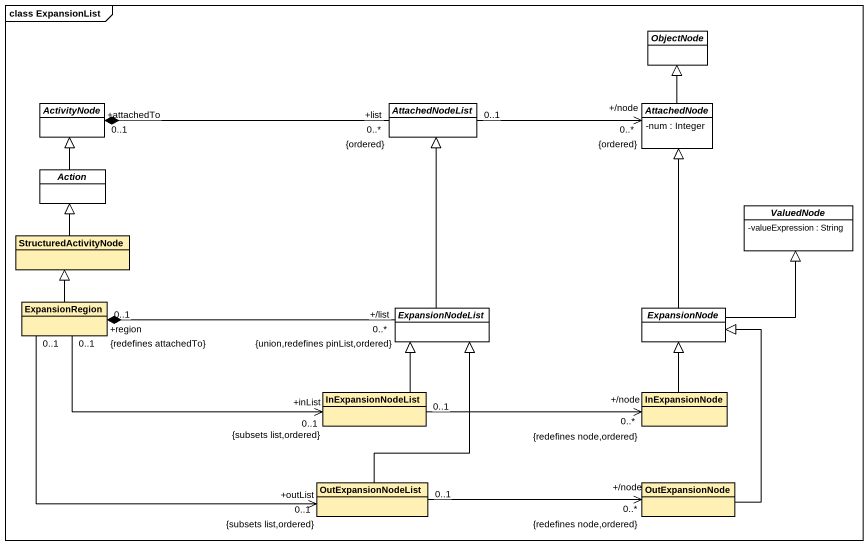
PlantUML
@startuml
mainframe class ExpansionList
hide circle
hide empty members
skinparam classAttributeIconSize 0
abstract class ObjectNode
abstract class ActivityNode
abstract class AttachedNodeList
abstract class AttachedNode {
  -num : Integer
}
abstract class "Action" as Action_
abstract class ValuedNode {
  -valueExpression : String
}
class StructuredActivityNode #FFF0B4
class ExpansionRegion #FFF0B4
abstract class ExpansionNodeList
abstract class ExpansionNode
class InExpansionNodeList #FFF0B4
class InExpansionNode #FFF0B4
class OutExpansionNodeList #FFF0B4
class OutExpansionNode #FFF0B4
ActivityNode "+attachedTo\n0..1" *-right- "+list\n0..*\n{ordered}" AttachedNodeList
AttachedNodeList "0..1" -right-> "+/node\n0..*\n{ordered}" AttachedNode
AttachedNode -up-|> ObjectNode
Action_ -up-|> ActivityNode
StructuredActivityNode -up-|> Action_
ExpansionRegion -up-|> StructuredActivityNode
ExpansionRegion "+region\n0..1\n{redefines attachedTo}" *-right- "+/list\n0..*\n{union,redefines pinList,ordered}" ExpansionNodeList
ExpansionRegion "0..1" -right-> "+inList\n0..1\n{subsets list,ordered}" InExpansionNodeList
ExpansionRegion "0..1" -right-> "+outList\n0..1\n{subsets list,ordered}" OutExpansionNodeList
ExpansionNodeList -up-|> AttachedNodeList
ExpansionNode -up-|> AttachedNode
ExpansionNode -up-|> ValuedNode
InExpansionNodeList -up-|> ExpansionNodeList
InExpansionNodeList "0..1" -right-> "+/node\n0..*\n{redefines node,ordered}" InExpansionNode
InExpansionNode -up-|> ExpansionNode
OutExpansionNodeList -up-|> ExpansionNodeList
OutExpansionNodeList "0..1" -right-> "+/node\n0..*\n{redefines node,ordered}" OutExpansionNode
OutExpansionNode -up-|> ExpansionNode
@enduml
